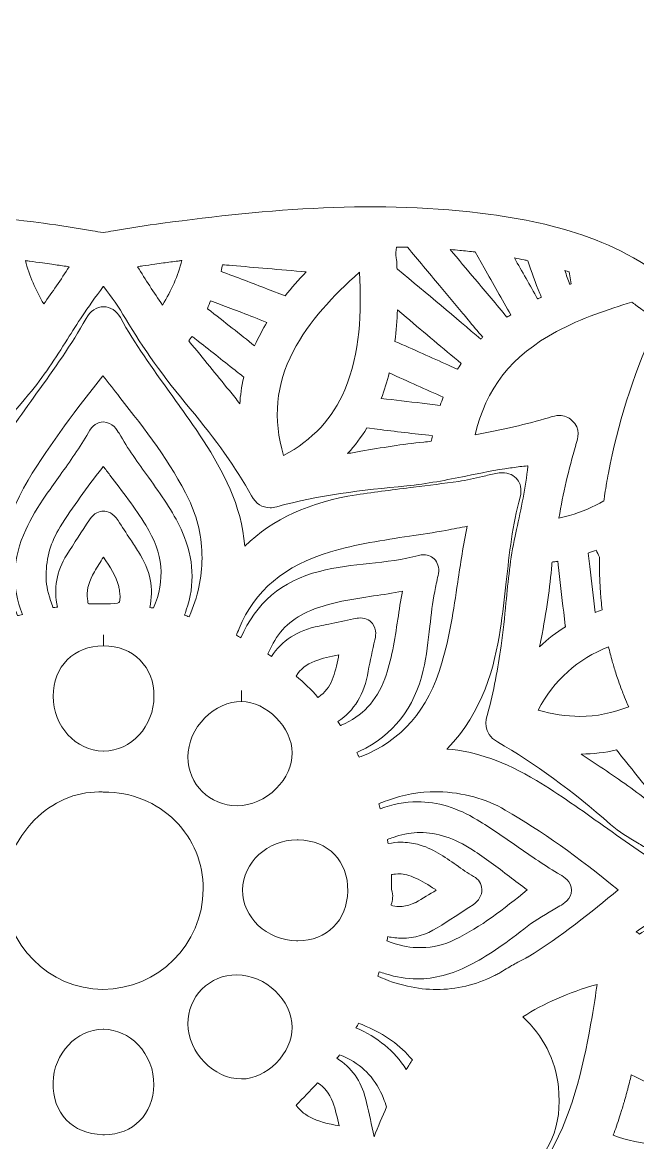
# Model space of a CAD drawing. Extents: x 269 to 1731, y -1926 to -73.
# Drawn here: x 956 to 1293, y -1121 to -508 of the extents above; entities that cross this region are included whole.
import ezdxf

# ---------------------------------------------------------------- set-up
doc = ezdxf.new("R2010")
doc.units = 0
doc.header["$MEASUREMENT"] = 0
doc.layers.add('Layer 1', color=7, linetype='Continuous')

# ---------------------------------------------------------------- blocks, each defined once
blk = doc.blocks.new('block 2')
at = {"layer": 'Layer 1', "lineweight": 0}
for points, knots in [([(1727.83, -958.95), (1726.68, -954.34), (1724.8, -950), (1722.31, -945.93), (1722.29, -945.91), (1722.29, -945.89), (1722.27, -945.87), (1716.12, -937.89), (1708.18, -931.56), (1700.07, -925.88), (1667.18, -902.79), (1631.82, -888.44), (1589, -872.06), (1578.01, -867.86), (1566.75, -863.94), (1555.87, -860.14), (1555.87, -860.14), (1552.88, -859.1), (1552.88, -859.1), (1553.83, -858.46), (1554.76, -857.83), (1555.69, -857.18), (1588.32, -834.97), (1614.84, -810.79), (1637.02, -783.19), (1672.78, -738.74), (1693.97, -687.22), (1700.03, -630.03), (1707.51, -559.44), (1696.82, -487.29), (1665.36, -396.07), (1626.36, -282.98), (1570.22, -179.61), (1515.38, -84.76), (1515.38, -84.76), (1515.25, -84.5), (1515.25, -84.5), (1514.71, -83.61), (1514.12, -82.59), (1513.29, -81.58), (1513.11, -81.36), (1512.77, -80.67), (1512.54, -80.21), (1509.71, -74.47), (1505.77, -72.61), (1500.84, -74.73), (1494.21, -77.56), (1496.01, -84.45), (1496.59, -86.7), (1496.72, -87.2), (1496.86, -87.67), (1496.92, -88.11), (1499.63, -105.08), (1502.4, -122.06), (1505.15, -139.04), (1510.66, -172.86), (1516.33, -207.85), (1521.54, -242.3), (1530.4, -301.03), (1540.46, -367.6), (1541.49, -434.18), (1542, -468.91), (1541.21, -505.97), (1531.89, -541.69), (1517.09, -598.39), (1481.76, -633.77), (1423.88, -649.82), (1395.88, -657.59), (1365.21, -661.08), (1327.32, -660.76), (1323.6, -660.72), (1321.56, -660.09), (1319.84, -658.42), (1287.13, -626.78), (1245.2, -617.5), (1212.33, -612.95), (1150.71, -604.42), (1089.56, -610.2), (1032.67, -617.72), (1023.63, -618.91), (1014.52, -620.43), (1005.72, -621.89), (1003.82, -622.21), (1001.92, -622.51), (1000, -622.84), (998.08, -622.51), (996.18, -622.21), (994.28, -621.89), (985.48, -620.43), (976.37, -618.91), (967.33, -617.72), (910.44, -610.2), (849.29, -604.42), (787.67, -612.95), (754.8, -617.5), (712.87, -626.78), (680.16, -658.42), (678.44, -660.09), (676.4, -660.72), (672.68, -660.76), (634.79, -661.08), (604.12, -657.59), (576.12, -649.82), (518.24, -633.77), (482.91, -598.39), (468.11, -541.69), (458.79, -505.97), (458, -468.91), (458.51, -434.18), (459.54, -367.6), (469.6, -301.03), (478.46, -242.3), (483.67, -207.85), (489.34, -172.86), (494.85, -139.04), (497.6, -122.06), (500.37, -105.08), (503.08, -88.11), (503.14, -87.67), (503.28, -87.2), (503.41, -86.7), (503.99, -84.45), (505.79, -77.56), (499.16, -74.73), (494.23, -72.61), (490.29, -74.47), (487.46, -80.21), (487.23, -80.67), (486.89, -81.36), (486.71, -81.58), (485.88, -82.59), (485.29, -83.61), (484.75, -84.5), (484.75, -84.5), (484.62, -84.76), (484.62, -84.76), (429.78, -179.61), (373.64, -282.98), (334.64, -396.07), (303.18, -487.29), (292.49, -559.44), (299.97, -630.03), (306.03, -687.22), (327.22, -738.74), (362.98, -783.19), (385.16, -810.79), (411.68, -834.97), (444.31, -857.18), (445.24, -857.83), (446.17, -858.46), (447.12, -859.1), (447.12, -859.1), (444.13, -860.14), (444.13, -860.14), (433.25, -863.94), (421.99, -867.86), (411, -872.06), (368.18, -888.44), (332.82, -902.79), (299.93, -925.88), (291.82, -931.56), (283.88, -937.89), (277.73, -945.87), (277.71, -945.89), (277.71, -945.91), (277.69, -945.93), (275.2, -950), (273.32, -954.34), (272.17, -958.95), (268.8, -972.58), (272.25, -985.36), (278.09, -996.21), (279.65, -998.01), (281.37, -999.71), (283.25, -1001.27), (287.46, -1004.78), (291.72, -1008.73), (295.89, -1013.01), (318.51, -1036.18), (341.09, -1055.06), (364.68, -1070.45), (395.85, -1087.51), (429.8, -1099.64), (462.73, -1104.96), (474.64, -1106.88), (487.84, -1108.17), (501.79, -1108.17), (517.58, -1108.17), (534.3, -1106.51), (551.18, -1102.19), (572.26, -1096.85), (593.55, -1087.39), (613.5, -1071.92), (613.89, -1071.68), (614.27, -1071.42), (614.66, -1071.17), (615.16, -1070.83), (615.77, -1070.49), (616.4, -1070.14), (618.62, -1068.91), (621.23, -1067.47), (622.82, -1065.19), (622.74, -1067.45), (622.68, -1069.7), (622.64, -1071.94), (621.79, -1122.2), (623.55, -1166.98), (628, -1208.79), (635.42, -1278.33), (648.92, -1348.04), (669.24, -1421.91), (692.41, -1506.07), (724.43, -1590.9), (764.42, -1674.04), (766.72, -1678.82), (767.45, -1683.04), (766.74, -1687.33), (764.26, -1702.11), (765.53, -1716.28), (767.11, -1728.2), (771.88, -1764.21), (787.85, -1787.68), (815.89, -1799.99), (822.48, -1802.9), (825.35, -1806.54), (827.25, -1814.47), (833.78, -1841.58), (848.56, -1864.81), (871.2, -1883.49), (905.47, -1911.81), (946.27, -1926.12), (992.6, -1926.12), (995.03, -1926.12), (997.53, -1926.06), (1000, -1925.98), (1002.47, -1926.06), (1004.97, -1926.12), (1007.4, -1926.12), (1053.73, -1926.12), (1094.53, -1911.81), (1128.8, -1883.49), (1151.44, -1864.81), (1166.22, -1841.58), (1172.75, -1814.47), (1174.65, -1806.54), (1177.52, -1802.9), (1184.11, -1799.99), (1212.15, -1787.68), (1228.12, -1764.21), (1232.89, -1728.2), (1234.47, -1716.28), (1235.74, -1702.11), (1233.26, -1687.33), (1232.55, -1683.04), (1233.28, -1678.82), (1235.58, -1674.04), (1275.57, -1590.9), (1307.59, -1506.07), (1330.76, -1421.91), (1351.08, -1348.04), (1364.58, -1278.33), (1372, -1208.79), (1376.45, -1166.98), (1378.21, -1122.2), (1377.36, -1071.94), (1377.32, -1069.7), (1377.26, -1067.45), (1377.18, -1065.19), (1378.77, -1067.47), (1381.38, -1068.91), (1383.6, -1070.14), (1384.23, -1070.49), (1384.84, -1070.83), (1385.34, -1071.17), (1385.73, -1071.42), (1386.11, -1071.68), (1386.5, -1071.92), (1406.45, -1087.39), (1427.74, -1096.85), (1448.82, -1102.19), (1465.7, -1106.51), (1482.42, -1108.17), (1498.21, -1108.17), (1512.16, -1108.17), (1525.36, -1106.88), (1537.27, -1104.96), (1570.2, -1099.64), (1604.15, -1087.51), (1635.32, -1070.45), (1658.91, -1055.06), (1681.49, -1036.18), (1704.11, -1013.01), (1708.28, -1008.73), (1712.54, -1004.78), (1716.75, -1001.27), (1718.63, -999.71), (1720.35, -998.01), (1721.91, -996.21), (1727.75, -985.36), (1731.2, -972.58), (1727.83, -958.95)], [0, 0, 0, 0, 1, 1, 1, 2, 2, 2, 3, 3, 3, 4, 4, 4, 5, 5, 5, 6, 6, 6, 7, 7, 7, 8, 8, 8, 9, 9, 9, 10, 10, 10, 11, 11, 11, 12, 12, 12, 13, 13, 13, 14, 14, 14, 15, 15, 15, 16, 16, 16, 17, 17, 17, 18, 18, 18, 19, 19, 19, 20, 20, 20, 21, 21, 21, 22, 22, 22, 23, 23, 23, 24, 24, 24, 25, 25, 25, 26, 26, 26, 27, 27, 27, 28, 28, 28, 29, 29, 29, 30, 30, 30, 31, 31, 31, 32, 32, 32, 33, 33, 33, 34, 34, 34, 35, 35, 35, 36, 36, 36, 37, 37, 37, 38, 38, 38, 39, 39, 39, 40, 40, 40, 41, 41, 41, 42, 42, 42, 43, 43, 43, 44, 44, 44, 45, 45, 45, 46, 46, 46, 47, 47, 47, 48, 48, 48, 49, 49, 49, 50, 50, 50, 51, 51, 51, 52, 52, 52, 53, 53, 53, 54, 54, 54, 55, 55, 55, 56, 56, 56, 57, 57, 57, 58, 58, 58, 59, 59, 59, 60, 60, 60, 61, 61, 61, 62, 62, 62, 63, 63, 63, 64, 64, 64, 65, 65, 65, 66, 66, 66, 67, 67, 67, 68, 68, 68, 69, 69, 69, 70, 70, 70, 71, 71, 71, 72, 72, 72, 73, 73, 73, 74, 74, 74, 75, 75, 75, 76, 76, 76, 77, 77, 77, 78, 78, 78, 79, 79, 79, 80, 80, 80, 81, 81, 81, 82, 82, 82, 83, 83, 83, 84, 84, 84, 85, 85, 85, 86, 86, 86, 87, 87, 87, 88, 88, 88, 89, 89, 89, 90, 90, 90, 91, 91, 91, 92, 92, 92, 93, 93, 93, 94, 94, 94, 95, 95, 95, 96, 96, 96, 97, 97, 97, 98, 98, 98, 99, 99, 99, 100, 100, 100, 100]), ([(1184.19, -651.83), (1184.19, -651.83), (1196.93, -667.05), (1196.93, -667.05), (1197.9, -668.2), (1198.87, -669.37), (1199.82, -670.53), (1202.41, -673.68), (1205.09, -676.91), (1207.88, -680.01), (1207.48, -680.37), (1207.1, -680.74), (1206.75, -681.12), (1193.29, -669.7), (1177.52, -656.35), (1161.29, -642.93), (1160.94, -642.63), (1160.8, -642.53), (1160.82, -640.42), (1160.84, -639.29), (1160.84, -638.04), (1160.52, -636.7), (1160.19, -634.66), (1160.23, -632.78), (1160.66, -630.74), (1162.68, -630.76), (1164.66, -630.8), (1166.62, -630.86), (1172.47, -637.84), (1178.33, -644.85), (1184.19, -651.83)], [0, 0, 0, 0, 1, 1, 1, 2, 2, 2, 3, 3, 3, 4, 4, 4, 5, 5, 5, 6, 6, 6, 7, 7, 7, 8, 8, 8, 9, 9, 9, 10, 10, 10, 10]), ([(1208.63, -642.16), (1213.48, -650.75), (1218.34, -659.33), (1223.17, -667.88), (1222.54, -668.3), (1221.87, -668.73), (1221.15, -669.17), (1215.34, -662.24), (1209.52, -655.3), (1203.7, -648.37), (1199.15, -642.95), (1194.6, -637.53), (1190.05, -632.1), (1190.05, -632.1), (1190.16, -632.12), (1190.16, -632.12), (1191.85, -632.26), (1193.55, -632.42), (1195.25, -632.58), (1198.16, -632.86), (1200.97, -633.15), (1203.7, -633.47), (1203.7, -633.47), (1208.63, -642.16), (1208.63, -642.16)], [0, 0, 0, 0, 1, 1, 1, 2, 2, 2, 3, 3, 3, 4, 4, 4, 5, 5, 5, 6, 6, 6, 7, 7, 7, 8, 8, 8, 8]), ([(1230.59, -637.8), (1231.25, -637.94), (1231.92, -638.08), (1232.57, -638.22), (1234.57, -644.2), (1236.67, -650.33), (1239.2, -656.27), (1239.6, -657.18), (1239.77, -657.79), (1239.87, -658.15), (1239.56, -658.34), (1239.04, -658.64), (1238.21, -659), (1238.09, -659.06), (1237.97, -659.1), (1237.87, -659.14), (1233.74, -651.64), (1229.44, -644.1), (1225.19, -636.74), (1226.93, -637.07), (1228.71, -637.43), (1230.59, -637.8)], [0, 0, 0, 0, 1, 1, 1, 2, 2, 2, 3, 3, 3, 4, 4, 4, 5, 5, 5, 6, 6, 6, 7, 7, 7, 7]), ([(959.81, -638.52), (962.09, -638.81), (964.36, -639.11), (966.8, -639.47), (968.52, -639.68), (970.26, -639.94), (972.04, -640.2), (974.63, -640.53), (977.2, -640.91), (979.78, -641.31), (979.84, -641.33), (981.08, -641.5), (981.44, -641.54), (976.99, -648.57), (972.22, -655.4), (967.59, -661.91), (963.09, -654.53), (959.67, -646.49), (957.48, -638.2), (958.17, -638.28), (959.81, -638.52), (959.81, -638.52)], [0, 0, 0, 0, 1, 1, 1, 2, 2, 2, 3, 3, 3, 4, 4, 4, 5, 5, 5, 6, 6, 6, 7, 7, 7, 7]), ([(1043.2, -638.12), (1040.98, -646.41), (1037.42, -654.56), (1032.57, -662.48), (1027.78, -655.61), (1023.19, -648.59), (1018.9, -641.5), (1019.87, -641.35), (1020.86, -641.21), (1021.85, -641.07), (1023.98, -640.75), (1026.14, -640.46), (1028.36, -640.14), (1029.94, -639.9), (1031.5, -639.7), (1033.11, -639.47), (1035.74, -639.11), (1038.41, -638.73), (1041.14, -638.4), (1041.81, -638.3), (1042.51, -638.2), (1043.2, -638.12)], [0, 0, 0, 0, 1, 1, 1, 2, 2, 2, 3, 3, 3, 4, 4, 4, 5, 5, 5, 6, 6, 6, 7, 7, 7, 7]), ([(1070.64, -640.85), (1077.04, -641.43), (1083.43, -641.96), (1089.84, -642.51), (1096.96, -643.13), (1104.09, -643.72), (1111.23, -644.35), (1107.05, -648.75), (1103.27, -652.98), (1099.73, -657.43), (1099.73, -657.43), (1090.08, -653.75), (1090.08, -653.75), (1081.61, -650.51), (1073.12, -647.26), (1064.63, -644.1), (1064.91, -642.75), (1065.2, -641.41), (1065.44, -640.5), (1066.65, -640.5), (1068.37, -640.65), (1070.64, -640.85)], [0, 0, 0, 0, 1, 1, 1, 2, 2, 2, 3, 3, 3, 4, 4, 4, 5, 5, 5, 6, 6, 6, 7, 7, 7, 7]), ([(1255.45, -651.14), (1254.58, -648.65), (1253.7, -646.13), (1252.83, -643.6), (1253.41, -643.8), (1255.03, -644.33), (1255.23, -644.39), (1255.23, -644.39), (1256.3, -650.94), (1256.3, -650.94), (1256.14, -650.98), (1255.58, -651.12), (1255.45, -651.14)], [0, 0, 0, 0, 1, 1, 1, 2, 2, 2, 3, 3, 3, 4, 4, 4, 4]), ([(1132.3, -708.94), (1125.83, -724.42), (1114.87, -736.19), (1098.82, -744.9), (1092.93, -724.6), (1094.65, -705.97), (1104.05, -687.99), (1112.85, -671.13), (1125.95, -657.53), (1140.36, -644.55), (1141.55, -666.77), (1140.91, -688.42), (1132.3, -708.94)], [0, 0, 0, 0, 1, 1, 1, 2, 2, 2, 3, 3, 3, 4, 4, 4, 4]), ([(1000.24, -652.29), (1000.3, -652.37), (1000.36, -652.45), (1000.42, -652.53), (1004.49, -657.99), (1008.77, -663.83), (1012.29, -669.84), (1021.85, -686.09), (1033.38, -702.21), (1047.53, -719.09), (1061.96, -736.29), (1072.68, -751.45), (1081.29, -766.84), (1083.74, -771.2), (1087.15, -773.41), (1091.44, -773.41), (1092.61, -773.41), (1093.8, -773.23), (1095.1, -772.88), (1117.94, -766.45), (1141.78, -763.82), (1166.24, -761.46), (1177.3, -760.39), (1188.19, -758.2), (1198.71, -756.06), (1206.71, -754.44), (1214.98, -752.75), (1223.11, -751.63), (1223.11, -751.63), (1223.94, -751.53), (1223.94, -751.53), (1226.87, -751.09), (1229.66, -750.72), (1232.39, -750.5), (1232.45, -750.48), (1232.51, -750.48), (1232.57, -750.48), (1232.55, -750.56), (1232.55, -750.66), (1232.53, -750.76), (1231.38, -762.31), (1228.83, -774.03), (1226.38, -785.35), (1226.38, -785.35), (1225.59, -788.99), (1225.59, -788.99), (1222.95, -801.12), (1221.75, -813.48), (1220.6, -825.44), (1219.85, -833.21), (1219.08, -841.27), (1217.91, -849.04), (1216.13, -861.07), (1213.97, -873.96), (1210.43, -886.56), (1209.72, -889.1), (1207.56, -896.81), (1215.87, -901.58), (1236.45, -913.36), (1256.73, -928.12), (1277.89, -946.7), (1282.54, -950.77), (1287.66, -953.84), (1292.63, -956.79), (1294.81, -958.1), (1296.86, -959.32), (1298.88, -960.63), (1310.42, -968.11), (1320.77, -974.92), (1330.54, -982.52), (1330.58, -982.55), (1330.64, -982.59), (1330.7, -982.65), (1330.62, -982.71), (1330.52, -982.79), (1330.42, -982.85), (1322.27, -989.16), (1313.35, -995.73), (1303.47, -1000.94), (1300.29, -1002.6), (1297.08, -1004.52), (1293.78, -1006.76), (1293.14, -1006.28), (1292.51, -1005.89), (1291.82, -1005.53), (1298.9, -1000.62), (1306.04, -995.93), (1313.47, -991.56), (1316.99, -989.48), (1318.99, -986.31), (1318.99, -982.83), (1318.99, -980.67), (1318.18, -976.58), (1312.71, -973.39), (1299.34, -965.6), (1286.43, -956.38), (1273.95, -947.47), (1262.17, -939.06), (1250, -930.37), (1237.28, -922.72), (1219.95, -912.29), (1204.19, -906.73), (1188.29, -905.48), (1188.3, -905.46), (1188.34, -905.44), (1188.36, -905.42), (1208.21, -885.24), (1214.33, -860.03), (1217.43, -840.32), (1218.82, -831.53), (1219.81, -822.61), (1220.74, -813.98), (1222.44, -798.58), (1224.18, -782.67), (1228.3, -767.6), (1229.58, -762.93), (1228.26, -759.84), (1226.91, -758.08), (1225.05, -755.64), (1222.08, -754.3), (1218.52, -754.3), (1217.41, -754.3), (1216.23, -754.44), (1214.98, -754.69), (1212.57, -755.19), (1210.17, -755.74), (1207.8, -756.32), (1203.28, -757.36), (1199.01, -758.35), (1194.7, -758.97), (1186.5, -760.13), (1178.13, -761.18), (1170.04, -762.19), (1159.77, -763.46), (1149.16, -764.79), (1138.74, -766.37), (1113.21, -770.25), (1093.08, -779.47), (1077.59, -794.47), (1075.87, -772.01), (1065.48, -752.95), (1055.05, -736.84), (1049.17, -727.8), (1042.82, -718.98), (1036.65, -710.43), (1027.19, -697.29), (1017.39, -683.71), (1009.5, -669.39), (1007.42, -665.61), (1004.08, -663.45), (1000.36, -663.45), (996.48, -663.45), (992.96, -665.78), (990.7, -669.88), (982.84, -684.15), (973.09, -697.66), (963.67, -710.74), (959.35, -716.7), (954.9, -722.87), (950.65, -729.09), (938.93, -746.26), (926.19, -766.63), (923.36, -791.12), (923.22, -792.27), (923.12, -793.44), (923.02, -794.61), (908.52, -780.71), (890.04, -771.71), (866.92, -767.2), (855.21, -764.9), (843.28, -763.6), (831.76, -762.33), (816.21, -760.61), (800.12, -758.85), (784.88, -754.65), (783.73, -754.34), (782.59, -754.18), (781.5, -754.18), (778.47, -754.18), (775.84, -755.39), (774.04, -757.58), (772.59, -759.36), (771.09, -762.57), (772.14, -767.67), (772.59, -769.83), (773.13, -771.95), (773.66, -774.09), (774.24, -776.4), (774.77, -778.6), (775.23, -780.83), (777.5, -792.13), (778.79, -803.91), (780.03, -815.28), (781.04, -824.68), (782.11, -834.42), (783.73, -844.02), (788.19, -870.3), (797.25, -890.1), (811.97, -905.42), (794.95, -906.75), (777.96, -913), (760.21, -924.42), (746.85, -933.04), (733.31, -942.5), (719.98, -952.52), (709.07, -960.71), (697.26, -967.59), (688.2, -972.68), (682.81, -975.69), (681.53, -979.47), (681.39, -982.12), (681.25, -984.77), (682.14, -988.65), (687.13, -992.17), (688.2, -992.92), (689.25, -993.5), (690.18, -993.99), (690.55, -994.21), (690.93, -994.41), (691.28, -994.63), (692.87, -995.54), (694.43, -996.47), (696.01, -997.38), (700.47, -999.99), (704.76, -1002.48), (708.91, -1005.17), (707.81, -1005.65), (706.8, -1006.28), (705.87, -1007.01), (702.98, -1005.19), (700.33, -1003.63), (697.77, -1002.2), (687.64, -996.58), (678.18, -989.46), (669.48, -982.55), (677.27, -976.5), (685.92, -971.12), (694.27, -965.93), (701.45, -961.48), (708.9, -956.85), (715.94, -951.72), (723.99, -945.83), (731.79, -939.44), (739.31, -933.24), (739.31, -933.24), (740.83, -932), (740.83, -932), (755.6, -919.85), (769.55, -910.13), (783.44, -902.29), (789.93, -898.63), (792.1, -893.41), (790.09, -886.34), (784.8, -867.82), (782.55, -848.25), (780.37, -829.31), (779.68, -823.22), (778.97, -816.93), (778.13, -810.73), (776.61, -799.12), (774.37, -787.48), (772.24, -776.22), (771.15, -770.56), (770.08, -764.92), (769.07, -759.24), (768.77, -757.58), (768.62, -755.84), (768.44, -754), (768.34, -752.79), (768.22, -751.59), (768.06, -750.4), (777.14, -751.29), (786.6, -752.93), (796.24, -755.31), (811.95, -759.17), (828.02, -760.83), (843.57, -762.43), (853.23, -763.42), (863.24, -764.45), (872.92, -766.01), (885.35, -768.01), (895.42, -770.15), (904.58, -772.68), (906.24, -773.16), (907.73, -773.37), (909.09, -773.37), (912.06, -773.37), (916.2, -772.28), (919.09, -767.1), (930.78, -746.01), (945.96, -727.11), (959.28, -711.4), (967.37, -701.86), (974.04, -691.35), (980.49, -681.2), (983.18, -676.97), (985.95, -672.61), (988.76, -668.42), (991.77, -663.92), (995.79, -658.07), (1000.16, -652.39), (1000.18, -652.37), (1000.2, -652.33), (1000.24, -652.29)], [0, 0, 0, 0, 1, 1, 1, 2, 2, 2, 3, 3, 3, 4, 4, 4, 5, 5, 5, 6, 6, 6, 7, 7, 7, 8, 8, 8, 9, 9, 9, 10, 10, 10, 11, 11, 11, 12, 12, 12, 13, 13, 13, 14, 14, 14, 15, 15, 15, 16, 16, 16, 17, 17, 17, 18, 18, 18, 19, 19, 19, 20, 20, 20, 21, 21, 21, 22, 22, 22, 23, 23, 23, 24, 24, 24, 25, 25, 25, 26, 26, 26, 27, 27, 27, 28, 28, 28, 29, 29, 29, 30, 30, 30, 31, 31, 31, 32, 32, 32, 33, 33, 33, 34, 34, 34, 35, 35, 35, 36, 36, 36, 37, 37, 37, 38, 38, 38, 39, 39, 39, 40, 40, 40, 41, 41, 41, 42, 42, 42, 43, 43, 43, 44, 44, 44, 45, 45, 45, 46, 46, 46, 47, 47, 47, 48, 48, 48, 49, 49, 49, 50, 50, 50, 51, 51, 51, 52, 52, 52, 53, 53, 53, 54, 54, 54, 55, 55, 55, 56, 56, 56, 57, 57, 57, 58, 58, 58, 59, 59, 59, 60, 60, 60, 61, 61, 61, 62, 62, 62, 63, 63, 63, 64, 64, 64, 65, 65, 65, 66, 66, 66, 67, 67, 67, 68, 68, 68, 69, 69, 69, 70, 70, 70, 71, 71, 71, 72, 72, 72, 73, 73, 73, 74, 74, 74, 75, 75, 75, 76, 76, 76, 77, 77, 77, 78, 78, 78, 79, 79, 79, 80, 80, 80, 81, 81, 81, 82, 82, 82, 83, 83, 83, 84, 84, 84, 85, 85, 85, 86, 86, 86, 87, 87, 87, 88, 88, 88, 89, 89, 89, 90, 90, 90, 91, 91, 91, 92, 92, 92, 93, 93, 93, 94, 94, 94, 95, 95, 95, 96, 96, 96, 97, 97, 97, 98, 98, 98, 99, 99, 99, 100, 100, 100, 101, 101, 101, 101]), ([(1064.25, -662.18), (1071.79, -665.01), (1079.75, -668.06), (1089.74, -671.96), (1087.5, -675.66), (1085.07, -680.03), (1082.99, -684.82), (1075.08, -678.53), (1066.63, -671.88), (1057.21, -664.54), (1057.8, -662.9), (1058.4, -661.31), (1058.87, -660.28), (1060.22, -660.68), (1062.33, -661.47), (1064.25, -662.18)], [0, 0, 0, 0, 1, 1, 1, 2, 2, 2, 3, 3, 3, 4, 4, 4, 5, 5, 5, 5]), ([(1293.14, -663.59), (1293.28, -663.71), (1293.44, -663.81), (1293.6, -663.9), (1294.47, -664.54), (1295.32, -665.19), (1296.23, -665.92), (1297.18, -666.68), (1298.15, -667.45), (1299.08, -668.24), (1303.25, -671.74), (1303.18, -672.43), (1301.2, -676.77), (1290, -701.64), (1281.75, -727.78), (1276.66, -754.55), (1276.3, -756.45), (1275.95, -758.35), (1275.63, -760.27), (1275.55, -760.65), (1275.49, -761.07), (1275.41, -761.54), (1275.12, -763.38), (1274.82, -765.22), (1274.58, -766.98), (1274.44, -767.85), (1274.3, -768.72), (1274.19, -769.59), (1268.41, -773.04), (1262.1, -775.73), (1255.41, -777.65), (1253.53, -778.18), (1251.59, -778.62), (1249.55, -779.05), (1251.88, -765.66), (1254.91, -752.56), (1258.77, -739.2), (1258.87, -738.88), (1258.97, -738.57), (1259.07, -738.25), (1259.88, -735.84), (1261.74, -730.2), (1256.73, -725.62), (1254.81, -723.84), (1252.44, -722.91), (1249.89, -722.91), (1247.87, -722.91), (1246.19, -723.47), (1244.84, -723.9), (1244.52, -724.02), (1244.23, -724.12), (1243.93, -724.2), (1231.94, -727.64), (1218.78, -730.71), (1203.74, -733.56), (1209.34, -708.49), (1223.9, -689.99), (1248.24, -677.04), (1262.11, -669.68), (1276.68, -664.76), (1289.42, -660.96), (1289.66, -661.11), (1290.31, -661.57), (1290.39, -661.63), (1291.26, -662.2), (1292.19, -662.86), (1293.14, -663.59)], [0, 0, 0, 0, 1, 1, 1, 2, 2, 2, 3, 3, 3, 4, 4, 4, 5, 5, 5, 6, 6, 6, 7, 7, 7, 8, 8, 8, 9, 9, 9, 10, 10, 10, 11, 11, 11, 12, 12, 12, 13, 13, 13, 14, 14, 14, 15, 15, 15, 16, 16, 16, 17, 17, 17, 18, 18, 18, 19, 19, 19, 20, 20, 20, 21, 21, 21, 22, 22, 22, 22]), ([(1196.1, -694.5), (1195.33, -695.72), (1194.58, -696.85), (1194.04, -697.58), (1192.9, -697.17), (1191, -696.3), (1189.08, -695.43), (1180.23, -691.41), (1169.96, -686.74), (1159.83, -682.39), (1159.81, -682.37), (1159.81, -682.37), (1159.79, -682.37), (1160.52, -676.45), (1160.96, -670.79), (1161.14, -665.13), (1161.14, -665.13), (1165.96, -669.19), (1165.96, -669.19), (1176.23, -677.84), (1186.11, -686.15), (1196.1, -694.5)], [0, 0, 0, 0, 1, 1, 1, 2, 2, 2, 3, 3, 3, 4, 4, 4, 5, 5, 5, 6, 6, 6, 7, 7, 7, 7]), ([(1077.04, -701.94), (1075.83, -707.48), (1075.16, -712.09), (1074.88, -716.5), (1073.1, -714.09), (1071.2, -711.71), (1069.22, -709.34), (1065.58, -705.02), (1061.96, -700.53), (1058.47, -696.2), (1054.83, -691.67), (1051.07, -687), (1047.25, -682.49), (1047.14, -682.35), (1047.04, -682.21), (1046.96, -682.11), (1047, -682.05), (1048.36, -680.17), (1048.78, -679.64), (1049.47, -680.15), (1050.26, -680.78), (1051.01, -681.36), (1058.14, -686.96), (1065.22, -692.58), (1072.33, -698.22), (1072.33, -698.22), (1077.02, -701.92), (1077.04, -701.94)], [0, 0, 0, 0, 1, 1, 1, 2, 2, 2, 3, 3, 3, 4, 4, 4, 5, 5, 5, 6, 6, 6, 7, 7, 7, 8, 8, 8, 9, 9, 9, 9]), ([(1047.14, -833.05), (1046.26, -832.78), (1045.37, -832.5), (1044.62, -832.24), (1044.9, -831.37), (1045.26, -830.36), (1045.59, -829.37), (1050.4, -815.36), (1049.71, -801.14), (1043.53, -787.05), (1039.16, -777.03), (1033.13, -768.31), (1026.28, -758.75), (1026.28, -758.75), (1024.81, -756.69), (1024.81, -756.69), (1019.25, -748.97), (1013.52, -740.98), (1008.79, -732.69), (1007.9, -731.17), (1005.18, -726.48), (1000.22, -726.48), (996.93, -726.48), (994.16, -728.45), (991.97, -732.33), (987.41, -740.37), (981.89, -748.08), (976.53, -755.54), (974.1, -758.95), (971.56, -762.47), (969.15, -765.99), (964.04, -773.43), (960.5, -779.43), (957.67, -785.5), (950.39, -801.2), (949.8, -816.77), (955.87, -831.81), (954.84, -832.07), (953.91, -832.28), (953.18, -832.42), (952.71, -831.37), (952.07, -829.69), (951.42, -828.01), (942.53, -804.76), (945.05, -781.33), (958.94, -758.41), (971.41, -737.81), (986.01, -718.74), (999.96, -701.15), (1003.03, -705.12), (1006.11, -709.06), (1009.2, -713.02), (1022.97, -730.53), (1037.18, -748.66), (1047, -768.96), (1051.77, -778.83), (1054.18, -789.64), (1054.2, -801.02), (1054.24, -811.47), (1051.92, -821.95), (1047.14, -833.05)], [0, 0, 0, 0, 1, 1, 1, 2, 2, 2, 3, 3, 3, 4, 4, 4, 5, 5, 5, 6, 6, 6, 7, 7, 7, 8, 8, 8, 9, 9, 9, 10, 10, 10, 11, 11, 11, 12, 12, 12, 13, 13, 13, 14, 14, 14, 15, 15, 15, 16, 16, 16, 17, 17, 17, 18, 18, 18, 19, 19, 19, 20, 20, 20, 20]), ([(1156.68, -699.66), (1167.07, -704.35), (1176.77, -708.71), (1186.29, -712.94), (1185.69, -714.4), (1185.14, -715.89), (1184.64, -717.39), (1184.64, -717.39), (1174.71, -716.22), (1174.71, -716.22), (1167.19, -715.33), (1159.75, -714.46), (1152.33, -713.61), (1154.07, -709.08), (1155.54, -704.43), (1156.68, -699.66)], [0, 0, 0, 0, 1, 1, 1, 2, 2, 2, 3, 3, 3, 4, 4, 4, 5, 5, 5, 5]), ([(1133.93, -743.79), (1137.9, -739.34), (1141.41, -734.79), (1144.45, -729.76), (1144.45, -729.76), (1150.01, -730.43), (1150.01, -730.43), (1159.95, -731.66), (1170.18, -732.93), (1180.33, -733.99), (1180.07, -735.14), (1179.82, -736.31), (1179.6, -737.04), (1178.55, -737.26), (1176.67, -737.42), (1175.66, -737.52), (1163.99, -738.57), (1152.37, -740.58), (1141.15, -742.52), (1138.77, -742.94), (1136.36, -743.37), (1133.93, -743.79)], [0, 0, 0, 0, 1, 1, 1, 2, 2, 2, 3, 3, 3, 4, 4, 4, 5, 5, 5, 6, 6, 6, 7, 7, 7, 7]), ([(1027.64, -828.23), (1027.49, -828.23), (1027.33, -828.21), (1027.17, -828.19), (1026.62, -828.15), (1026.08, -828.09), (1025.59, -828.05), (1027.94, -817.76), (1025.88, -807.53), (1019.45, -797.59), (1017.95, -795.3), (1016.46, -793.02), (1014.96, -790.73), (1012.7, -787.3), (1010.45, -783.86), (1008.21, -780.38), (1005.5, -776.16), (1002.37, -775.29), (1000.24, -775.29), (998.14, -775.29), (995.11, -776.1), (992.52, -780.06), (988.44, -786.28), (984.21, -792.73), (980.11, -799.22), (974.53, -808.04), (972.79, -817.88), (975.01, -827.77), (974.04, -827.89), (973.23, -827.99), (972.57, -828.03), (972.18, -827.02), (971.64, -825.44), (971.21, -824.11), (969.53, -819), (968.73, -814.32), (968.93, -810.54), (968.93, -810.54), (968.93, -810.18), (968.93, -810.18), (968.83, -800.86), (971.33, -792.27), (976.55, -783.9), (983.42, -772.86), (991.47, -762.19), (999.27, -751.88), (999.27, -751.88), (1000.12, -750.76), (1000.12, -750.76), (1001.33, -752.36), (1002.55, -753.94), (1003.76, -755.54), (1010.55, -764.39), (1017.55, -773.53), (1023.45, -783.03), (1032.93, -798.27), (1034.29, -813.05), (1027.64, -828.23)], [0, 0, 0, 0, 1, 1, 1, 2, 2, 2, 3, 3, 3, 4, 4, 4, 5, 5, 5, 6, 6, 6, 7, 7, 7, 8, 8, 8, 9, 9, 9, 10, 10, 10, 11, 11, 11, 12, 12, 12, 13, 13, 13, 14, 14, 14, 15, 15, 15, 16, 16, 16, 17, 17, 17, 18, 18, 18, 19, 19, 19, 19]), ([(1141.27, -909.54), (1140.79, -909.71), (1140.44, -909.83), (1140.16, -909.91), (1140.06, -909.73), (1139.96, -909.5), (1139.82, -909.22), (1139.82, -909.22), (1139.13, -907.64), (1138.99, -907.36), (1139.47, -907.12), (1140, -906.86), (1140.5, -906.63), (1158.82, -897.9), (1170.53, -883.02), (1175.3, -862.38), (1177.18, -854.33), (1178.07, -846.15), (1178.94, -838.26), (1179.66, -831.69), (1180.35, -825.48), (1181.56, -819.28), (1182.09, -816.47), (1182.72, -813.52), (1183.44, -810.54), (1184.21, -807.31), (1183.67, -804.32), (1181.93, -802.13), (1180.41, -800.21), (1178.07, -799.1), (1175.52, -799.1), (1174.65, -799.1), (1173.74, -799.24), (1172.83, -799.47), (1164.1, -801.89), (1155.16, -802.86), (1145.7, -803.91), (1136.76, -804.88), (1127.52, -805.89), (1118.43, -808.22), (1097.93, -813.5), (1083.49, -825.75), (1075.47, -844.67), (1074.6, -844.16), (1073.71, -843.64), (1073.04, -843.21), (1073.39, -842.24), (1073.95, -840.85), (1074.48, -839.58), (1083.01, -818.73), (1099.38, -804.98), (1124.53, -797.53), (1138.56, -793.38), (1153.42, -791.14), (1167.76, -788.97), (1174.31, -788), (1181.08, -786.97), (1187.75, -785.78), (1191.73, -785.05), (1195.71, -784.26), (1199.43, -783.49), (1197.25, -793.76), (1195.71, -804.1), (1194.18, -814.16), (1191.89, -829.49), (1189.71, -843.98), (1185.51, -858.28), (1177.94, -884.17), (1163.47, -900.93), (1141.27, -909.54)], [0, 0, 0, 0, 1, 1, 1, 2, 2, 2, 3, 3, 3, 4, 4, 4, 5, 5, 5, 6, 6, 6, 7, 7, 7, 8, 8, 8, 9, 9, 9, 10, 10, 10, 11, 11, 11, 12, 12, 12, 13, 13, 13, 14, 14, 14, 15, 15, 15, 16, 16, 16, 17, 17, 17, 18, 18, 18, 19, 19, 19, 20, 20, 20, 21, 21, 21, 22, 22, 22, 23, 23, 23, 23]), ([(1271.87, -810.89), (1271.89, -812.06), (1271.93, -813.21), (1271.99, -814.28), (1272.09, -816.47), (1272.25, -818.67), (1272.4, -820.83), (1272.48, -821.85), (1272.56, -822.88), (1272.66, -823.89), (1272.66, -823.89), (1272.68, -824.11), (1272.68, -824.11), (1272.86, -825.87), (1273.04, -827.59), (1273.24, -829.26), (1271.95, -829.71), (1270.66, -830.19), (1269.38, -830.68), (1268.43, -822.35), (1267.46, -814.02), (1266.47, -805.61), (1266.47, -805.61), (1265.6, -798.25), (1265.6, -798.25), (1267.24, -797.63), (1268.88, -797.04), (1269.97, -796.72), (1270.47, -797.65), (1271.12, -799.08), (1271.77, -800.52), (1271.77, -800.92), (1271.77, -801.29), (1271.79, -801.67), (1271.75, -804.99), (1271.77, -808.04), (1271.87, -810.89)], [0, 0, 0, 0, 1, 1, 1, 2, 2, 2, 3, 3, 3, 4, 4, 4, 5, 5, 5, 6, 6, 6, 7, 7, 7, 8, 8, 8, 9, 9, 9, 10, 10, 10, 11, 11, 11, 12, 12, 12, 12]), ([(994.78, -825.99), (993.29, -825.99), (992.38, -825.93), (991.83, -825.87), (991.71, -825.18), (991.55, -823.99), (991.41, -821.89), (991.13, -817.68), (992.38, -813.39), (995.33, -808.42), (996.89, -805.77), (998.54, -803.15), (1000.26, -800.42), (1003.78, -805.73), (1007.1, -810.73), (1008.57, -816.45), (1008.79, -817.3), (1008.96, -818.11), (1009.08, -818.99), (1009.83, -823.99), (1008.96, -825.08), (1008.92, -825.12), (1008.9, -825.16), (1008.11, -826.01), (1004.04, -826.01), (1004.04, -826.01), (1002.53, -825.99), (1002.14, -825.99), (1002.14, -825.99), (1000.06, -825.99), (1000.06, -825.99), (998.71, -825.99), (997.39, -825.97), (996.02, -825.97), (995.88, -825.97), (994.78, -825.99), (994.78, -825.99)], [0, 0, 0, 0, 1, 1, 1, 2, 2, 2, 3, 3, 3, 4, 4, 4, 5, 5, 5, 6, 6, 6, 7, 7, 7, 8, 8, 8, 9, 9, 9, 10, 10, 10, 11, 11, 11, 12, 12, 12, 12]), ([(1239, -849.54), (1239.12, -848.87), (1239.79, -845.42), (1239.79, -845.42), (1242.82, -829.91), (1244.7, -816.95), (1245.67, -804.66), (1245.73, -803.89), (1245.83, -803.43), (1245.89, -803.17), (1246.11, -803.12), (1246.46, -803.04), (1247.02, -802.96), (1247.02, -802.96), (1248.64, -802.76), (1249, -802.72), (1249.05, -803.25), (1249.21, -804.58), (1249.21, -804.58), (1250.14, -813.25), (1251.17, -821.93), (1252.2, -830.6), (1252.2, -830.6), (1253.07, -837.96), (1253.07, -837.96), (1253.09, -838.14), (1253.13, -838.34), (1253.15, -838.52), (1248.16, -841.62), (1243.49, -845.24), (1239, -849.54)], [0, 0, 0, 0, 1, 1, 1, 2, 2, 2, 3, 3, 3, 4, 4, 4, 5, 5, 5, 6, 6, 6, 7, 7, 7, 8, 8, 8, 9, 9, 9, 10, 10, 10, 10]), ([(1092.19, -849.28), (1096.65, -840.2), (1103.71, -833.77), (1113.74, -829.63), (1124.67, -825.14), (1136.6, -823.4), (1148.13, -821.7), (1153.36, -820.92), (1158.7, -820.13), (1163.91, -819.1), (1162.92, -824.23), (1162.14, -829.35), (1161.39, -834.36), (1159.67, -845.84), (1158.05, -856.66), (1154.23, -867.05), (1149.74, -879.22), (1141.96, -887.49), (1130.42, -892.36), (1130.23, -892.46), (1130.05, -892.52), (1129.89, -892.58), (1129.49, -891.85), (1129.06, -891.13), (1128.58, -890.46), (1137.55, -884.5), (1142.99, -875.44), (1145.19, -862.88), (1146.2, -857.12), (1147.52, -851.32), (1148.83, -845.72), (1149.16, -844.33), (1150.15, -840.1), (1147.5, -836.76), (1146.61, -835.63), (1144.55, -833.73), (1140.77, -833.73), (1139.7, -833.73), (1138.54, -833.89), (1137.21, -834.18), (1132.72, -835.23), (1128.09, -836.16), (1123.6, -837.05), (1121.82, -837.41), (1120.04, -837.76), (1118.27, -838.14), (1106.52, -840.53), (1097.77, -846.17), (1092.23, -854.86), (1091.48, -854.33), (1090.79, -853.83), (1090.25, -853.42), (1090.69, -852.39), (1091.44, -850.82), (1092.19, -849.28)], [0, 0, 0, 0, 1, 1, 1, 2, 2, 2, 3, 3, 3, 4, 4, 4, 5, 5, 5, 6, 6, 6, 7, 7, 7, 8, 8, 8, 9, 9, 9, 10, 10, 10, 11, 11, 11, 12, 12, 12, 13, 13, 13, 14, 14, 14, 15, 15, 15, 16, 16, 16, 17, 17, 17, 18, 18, 18, 18]), ([(980.43, -856.6), (985.4, -851.62), (992.22, -848.98), (1000.18, -848.98), (1000.18, -848.98), (1000.18, -843.05), (1000.18, -843.05), (1000.18, -843.05), (1000.24, -848.98), (1000.24, -848.98), (1008.21, -849), (1015.34, -851.77), (1020.3, -856.78), (1025.31, -861.79), (1027.92, -868.61), (1027.9, -876.53), (1027.86, -893.07), (1015.49, -906.53), (1000.34, -906.53), (1000.34, -906.53), (1000.12, -906.53), (1000.12, -906.53), (985.04, -906.41), (972.77, -892.97), (972.77, -876.59), (972.77, -868.53), (975.4, -861.63), (980.43, -856.6)], [0, 0, 0, 0, 1, 1, 1, 2, 2, 2, 3, 3, 3, 4, 4, 4, 5, 5, 5, 6, 6, 6, 7, 7, 7, 8, 8, 8, 9, 9, 9, 9]), ([(1281.98, -867.66), (1281.98, -867.66), (1282.16, -868.18), (1282.16, -868.18), (1282.75, -869.92), (1283.39, -871.64), (1284.02, -873.2), (1284.42, -874.29), (1284.85, -875.38), (1285.31, -876.47), (1285.31, -876.47), (1285.52, -877.02), (1285.52, -877.02), (1286.26, -878.82), (1287.01, -880.59), (1287.78, -882.29), (1279.09, -885.81), (1270.11, -887.59), (1261.01, -887.59), (1253.61, -887.59), (1245.93, -886.42), (1238.15, -884.11), (1246.92, -867.76), (1259.88, -856.17), (1276.78, -849.58), (1277.33, -852.01), (1277.99, -854.58), (1278.8, -857.45), (1279.07, -858.44), (1279.33, -859.39), (1279.61, -860.28), (1279.94, -861.43), (1280.3, -862.6), (1280.66, -863.67), (1281.07, -865.01), (1281.53, -866.34), (1281.98, -867.66)], [0, 0, 0, 0, 1, 1, 1, 2, 2, 2, 3, 3, 3, 4, 4, 4, 5, 5, 5, 6, 6, 6, 7, 7, 7, 8, 8, 8, 9, 9, 9, 10, 10, 10, 11, 11, 11, 12, 12, 12, 12]), ([(1115.96, -857.33), (1120.06, -855.71), (1124.45, -854.8), (1129.12, -853.83), (1129.04, -854.27), (1128.94, -854.68), (1128.86, -855.12), (1126.96, -864.18), (1125.32, -872), (1117.92, -877.04), (1117.8, -877.1), (1117.7, -877.18), (1117.62, -877.24), (1114.04, -872.87), (1109.77, -869.01), (1105.69, -865.51), (1108.06, -861.79), (1111.33, -859.19), (1115.96, -857.33)], [0, 0, 0, 0, 1, 1, 1, 2, 2, 2, 3, 3, 3, 4, 4, 4, 5, 5, 5, 6, 6, 6, 6]), ([(1075.81, -879.44), (1089.5, -879.48), (1103.51, -893.71), (1103.57, -907.62), (1103.59, -914.42), (1100.43, -921.51), (1094.86, -927.09), (1088.89, -933.08), (1081.09, -936.51), (1073.39, -936.51), (1058.34, -936.49), (1046.5, -924.75), (1046.46, -909.81), (1046.44, -902.14), (1049.83, -894.32), (1055.78, -888.36), (1061.42, -882.68), (1068.7, -879.44), (1075.73, -879.44), (1075.73, -879.44), (1075.73, -873.5), (1075.73, -873.5), (1075.73, -873.5), (1075.81, -879.44), (1075.81, -879.44)], [0, 0, 0, 0, 1, 1, 1, 2, 2, 2, 3, 3, 3, 4, 4, 4, 5, 5, 5, 6, 6, 6, 7, 7, 7, 8, 8, 8, 8]), ([(1281.11, -905.93), (1288.59, -915.29), (1296.31, -924.93), (1304.05, -934.41), (1302.96, -935.14), (1301.95, -935.78), (1301.34, -936.09), (1300.39, -935.54), (1298.57, -934.09), (1297.06, -932.91), (1288.51, -926.12), (1279.39, -920.02), (1270.58, -914.13), (1267.68, -912.17), (1264.73, -910.19), (1261.8, -908.19), (1268.39, -908.15), (1274.72, -907.42), (1281.11, -905.93)], [0, 0, 0, 0, 1, 1, 1, 2, 2, 2, 3, 3, 3, 4, 4, 4, 5, 5, 5, 6, 6, 6, 6]), ([(1000.04, -928.97), (1000.04, -928.97), (1000.44, -928.97), (1000.44, -928.97), (1015.49, -928.97), (1029.41, -934.63), (1039.62, -944.86), (1049.49, -954.75), (1054.89, -968.03), (1054.85, -982.2), (1054.75, -1012.38), (1030.08, -1036.95), (999.88, -1036.95), (970.32, -1036.95), (946.08, -1012.3), (945.84, -982), (945.74, -969.2), (952.15, -954.73), (962.56, -944.24), (972.38, -934.35), (984.86, -928.91), (997.74, -928.91), (998.5, -928.91), (999.27, -928.93), (1000.04, -928.97)], [0, 0, 0, 0, 1, 1, 1, 2, 2, 2, 3, 3, 3, 4, 4, 4, 5, 5, 5, 6, 6, 6, 7, 7, 7, 8, 8, 8, 8]), ([(1232.69, -1019.22), (1232.67, -1019.24), (1232.39, -1019.36), (1232.27, -1019.42), (1231.25, -1019.93), (1230.24, -1020.45), (1229.29, -1020.92), (1228.83, -1021.16), (1228.36, -1021.42), (1227.84, -1021.7), (1226.73, -1022.29), (1225.65, -1022.88), (1224.64, -1023.46), (1222.06, -1024.86), (1219.41, -1026.46), (1216.7, -1028.23), (1216.7, -1028.23), (1216.13, -1028.52), (1216.13, -1028.52), (1215.41, -1028.9), (1214.68, -1029.26), (1213.97, -1029.61), (1203.88, -1034.54), (1193.33, -1037.05), (1182.65, -1037.05), (1172.08, -1037.05), (1161.23, -1034.6), (1150.39, -1029.77), (1150.67, -1028.9), (1150.94, -1028.05), (1151.18, -1027.34), (1152.19, -1027.63), (1153.44, -1028.03), (1154.66, -1028.42), (1160.38, -1030.3), (1166.22, -1031.25), (1172.02, -1031.25), (1181.44, -1031.25), (1191.06, -1028.74), (1200.65, -1023.79), (1209.97, -1018.97), (1219.39, -1012.67), (1230.32, -1003.95), (1235.24, -1000.03), (1240.66, -996.86), (1246.42, -993.5), (1247.67, -992.77), (1248.92, -992.05), (1250.14, -991.32), (1251.86, -990.31), (1256.48, -987.6), (1256.46, -982.69), (1256.46, -977.83), (1252.08, -975.27), (1250.42, -974.3), (1242.25, -969.53), (1234.27, -963.99), (1226.56, -958.63), (1219.57, -953.76), (1212.35, -948.76), (1204.87, -944.21), (1194.04, -937.64), (1183.04, -934.29), (1172.18, -934.29), (1165.41, -934.29), (1158.56, -935.58), (1151.78, -938.13), (1151.5, -937.1), (1151.24, -936.11), (1151.08, -935.38), (1152.23, -934.87), (1154.05, -934.19), (1155.73, -933.58), (1164.6, -930.31), (1173.13, -928.79), (1182.57, -928.79), (1182.57, -928.79), (1183.54, -928.79), (1183.54, -928.79), (1197.17, -929.23), (1209.5, -932.61), (1220.2, -938.82), (1240.07, -950.34), (1260.27, -964.65), (1281.94, -982.54), (1267.44, -994.57), (1250.56, -1008.2), (1232.69, -1019.22)], [0, 0, 0, 0, 1, 1, 1, 2, 2, 2, 3, 3, 3, 4, 4, 4, 5, 5, 5, 6, 6, 6, 7, 7, 7, 8, 8, 8, 9, 9, 9, 10, 10, 10, 11, 11, 11, 12, 12, 12, 13, 13, 13, 14, 14, 14, 15, 15, 15, 16, 16, 16, 17, 17, 17, 18, 18, 18, 19, 19, 19, 20, 20, 20, 21, 21, 21, 22, 22, 22, 23, 23, 23, 24, 24, 24, 25, 25, 25, 26, 26, 26, 27, 27, 27, 28, 28, 28, 29, 29, 29, 29]), ([(1106.64, -1010.38), (1106.64, -1010.38), (1105.99, -1010.38), (1105.99, -1010.38), (1089.54, -1010.04), (1076.3, -997.57), (1076.44, -982.55), (1076.58, -967.48), (1089.96, -955.19), (1106.26, -955.19), (1106.26, -955.19), (1106.86, -955.19), (1106.86, -955.19), (1123.38, -955.5), (1134.28, -966.76), (1133.99, -983.19), (1133.71, -999.2), (1122.47, -1010.38), (1106.64, -1010.38)], [0, 0, 0, 0, 1, 1, 1, 2, 2, 2, 3, 3, 3, 4, 4, 4, 5, 5, 5, 6, 6, 6, 6]), ([(1155.83, -1008.12), (1158.46, -1008.68), (1161.12, -1008.97), (1163.71, -1008.97), (1170.46, -1008.97), (1176.93, -1007.07), (1182.9, -1003.33), (1189.55, -999.2), (1196.18, -994.86), (1202.59, -990.67), (1205.7, -988.63), (1207.48, -985.48), (1207.38, -982.22), (1207.26, -979.27), (1205.64, -976.7), (1202.89, -975.17), (1199.66, -973.39), (1196.6, -971.2), (1193.35, -968.9), (1187.04, -964.41), (1180.51, -959.76), (1172.12, -957.6), (1169.21, -956.85), (1166.22, -956.45), (1163.27, -956.45), (1160.88, -956.45), (1158.48, -956.71), (1156.11, -957.21), (1155.95, -956.34), (1155.81, -955.6), (1155.69, -954.95), (1155.69, -954.93), (1155.67, -954.91), (1155.67, -954.87), (1156.6, -954.53), (1157.79, -954.16), (1158.94, -953.78), (1158.94, -953.78), (1160.36, -953.31), (1160.36, -953.31), (1164.74, -951.86), (1169.19, -951.13), (1173.58, -951.13), (1182.86, -951.13), (1192.24, -954.24), (1202.3, -960.63), (1209.2, -965.04), (1215.93, -970.21), (1222.46, -975.19), (1225.65, -977.65), (1228.93, -980.16), (1232.23, -982.59), (1219.29, -993), (1206.98, -1002.8), (1192.62, -1009.76), (1186.66, -1012.65), (1180.69, -1014.06), (1174.35, -1014.06), (1173.9, -1014.06), (1173.44, -1014.04), (1172.99, -1014.04), (1172.93, -1014.02), (1172.87, -1014.02), (1172.81, -1014.02), (1172.75, -1014.02), (1171.94, -1014.04), (1171.6, -1014.04), (1166.85, -1014.04), (1161.69, -1012.89), (1155.4, -1010.44), (1155.61, -1009.64), (1155.73, -1008.85), (1155.83, -1008.12)], [0, 0, 0, 0, 1, 1, 1, 2, 2, 2, 3, 3, 3, 4, 4, 4, 5, 5, 5, 6, 6, 6, 7, 7, 7, 8, 8, 8, 9, 9, 9, 10, 10, 10, 11, 11, 11, 12, 12, 12, 13, 13, 13, 14, 14, 14, 15, 15, 15, 16, 16, 16, 17, 17, 17, 18, 18, 18, 19, 19, 19, 20, 20, 20, 21, 21, 21, 22, 22, 22, 23, 23, 23, 24, 24, 24, 24]), ([(1157.93, -982.4), (1157.93, -982.4), (1157.93, -981.23), (1157.93, -981.23), (1157.93, -979.78), (1157.95, -978.6), (1157.93, -977.43), (1157.91, -975.99), (1157.93, -974.9), (1157.97, -974.14), (1158.64, -974.05), (1159.69, -973.93), (1161.33, -973.83), (1161.67, -973.79), (1161.99, -973.79), (1162.3, -973.79), (1164.88, -973.79), (1167.67, -974.5), (1171.13, -976.04), (1174.75, -977.65), (1178.15, -979.86), (1181.75, -982.22), (1181.99, -982.38), (1182.21, -982.52), (1182.43, -982.67), (1178.71, -984.91), (1174.97, -987.17), (1171.21, -989.4), (1170.93, -989.56), (1170.34, -989.78), (1169.76, -990), (1169.76, -990), (1169.19, -990.19), (1169.19, -990.19), (1166.7, -991.14), (1164.28, -991.62), (1162.05, -991.62), (1160.54, -991.62), (1159.1, -991.4), (1157.67, -990.96), (1157.73, -990.79), (1157.77, -990.61), (1157.81, -990.45), (1158.35, -988.57), (1159.24, -985.42), (1157.93, -982.4)], [0, 0, 0, 0, 1, 1, 1, 2, 2, 2, 3, 3, 3, 4, 4, 4, 5, 5, 5, 6, 6, 6, 7, 7, 7, 8, 8, 8, 9, 9, 9, 10, 10, 10, 11, 11, 11, 12, 12, 12, 13, 13, 13, 14, 14, 14, 15, 15, 15, 15]), ([(1103.55, -1057.81), (1103.57, -1064.54), (1100.37, -1071.66), (1094.73, -1077.32), (1089.24, -1082.82), (1082.4, -1085.99), (1075.87, -1085.99), (1060.57, -1085.99), (1046.56, -1071.6), (1046.46, -1055.77), (1046.42, -1048.63), (1049.13, -1041.92), (1054.12, -1036.89), (1059.17, -1031.83), (1065.93, -1029.04), (1073.2, -1029.04), (1089.01, -1029.06), (1103.49, -1042.77), (1103.55, -1057.81)], [0, 0, 0, 0, 1, 1, 1, 2, 2, 2, 3, 3, 3, 4, 4, 4, 5, 5, 5, 6, 6, 6, 6]), ([(1209.14, -1152.99), (1195.45, -1152.46), (1184.13, -1146.82), (1174.87, -1141.38), (1174.87, -1141.38), (1174.53, -1141.18), (1174.53, -1141.18), (1173.19, -1140.39), (1171.31, -1139.28), (1169.88, -1138.37), (1170.4, -1136.76), (1171.11, -1134.75), (1171.66, -1133.26), (1171.68, -1133.28), (1172.3, -1133.74), (1172.3, -1133.74), (1173.52, -1134.69), (1175.07, -1135.85), (1176.95, -1136.88), (1184.68, -1141.1), (1195.01, -1145.95), (1206.33, -1145.95), (1214.03, -1145.95), (1221.39, -1143.67), (1228.18, -1139.22), (1244.35, -1128.65), (1251.65, -1111.73), (1249.29, -1090.3), (1247.65, -1075.24), (1241.08, -1062.4), (1229.8, -1052.07), (1241.32, -1044.61), (1254.46, -1038.85), (1270.51, -1034.22), (1269.69, -1039.9), (1268.76, -1046), (1267.72, -1051.93), (1263.6, -1075.5), (1258.08, -1102.63), (1244.8, -1126.38), (1234.55, -1144.74), (1223.88, -1152.69), (1209.14, -1152.99)], [0, 0, 0, 0, 1, 1, 1, 2, 2, 2, 3, 3, 3, 4, 4, 4, 5, 5, 5, 6, 6, 6, 7, 7, 7, 8, 8, 8, 9, 9, 9, 10, 10, 10, 11, 11, 11, 12, 12, 12, 13, 13, 13, 14, 14, 14, 14]), ([(1000.75, -1116.5), (1000.75, -1116.5), (999.9, -1116.5), (999.9, -1116.5), (983.2, -1116.07), (972.24, -1104.61), (972.63, -1087.99), (972.99, -1072.18), (985.51, -1058.82), (1000, -1058.82), (1000, -1058.82), (1000.38, -1058.82), (1000.38, -1058.82), (1007.36, -1058.94), (1014.05, -1061.93), (1019.21, -1067.25), (1024.83, -1073.07), (1027.96, -1081.1), (1027.8, -1089.25), (1027.49, -1105.3), (1016.36, -1116.5), (1000.75, -1116.5)], [0, 0, 0, 0, 1, 1, 1, 2, 2, 2, 3, 3, 3, 4, 4, 4, 5, 5, 5, 6, 6, 6, 7, 7, 7, 7]), ([(1169.35, -1075.56), (1169.21, -1075.78), (1169.07, -1075.98), (1168.95, -1076.17), (1168.58, -1076.73), (1168.2, -1077.3), (1167.78, -1077.97), (1167.51, -1078.39), (1167.27, -1078.81), (1167.01, -1079.22), (1167.01, -1079.22), (1166.8, -1079.56), (1166.8, -1079.56), (1166.56, -1079.97), (1166.3, -1080.37), (1166.04, -1080.78), (1159.51, -1070.73), (1150.27, -1063.09), (1138.48, -1058.01), (1138.99, -1057.12), (1139.53, -1056.23), (1139.94, -1055.55), (1140.99, -1055.93), (1142.5, -1056.56), (1144, -1057.2), (1154.19, -1061.47), (1162.52, -1067.49), (1169.35, -1075.56)], [0, 0, 0, 0, 1, 1, 1, 2, 2, 2, 3, 3, 3, 4, 4, 4, 5, 5, 5, 6, 6, 6, 7, 7, 7, 8, 8, 8, 9, 9, 9, 9]), ([(1153.56, -1096.65), (1154.15, -1098.16), (1154.7, -1099.7), (1155.26, -1101.32), (1152.88, -1106.45), (1150.61, -1111.85), (1148.39, -1117.67), (1148.39, -1117.67), (1147.82, -1115.02), (1147.82, -1115.02), (1146.55, -1108.98), (1145.23, -1102.71), (1143.7, -1096.57), (1141.41, -1087.2), (1136.02, -1079.68), (1128.07, -1074.69), (1128.62, -1073.94), (1129.14, -1073.22), (1129.55, -1072.73), (1130.6, -1073.17), (1132.24, -1073.96), (1133.73, -1074.69), (1142.99, -1079.2), (1149.48, -1086.4), (1153.56, -1096.65)], [0, 0, 0, 0, 1, 1, 1, 2, 2, 2, 3, 3, 3, 4, 4, 4, 5, 5, 5, 6, 6, 6, 7, 7, 7, 8, 8, 8, 8]), ([(1279.27, -1116.82), (1279.43, -1116.38), (1279.59, -1115.95), (1279.75, -1115.51), (1280.97, -1112.21), (1282.12, -1108.88), (1283.17, -1105.56), (1283.17, -1105.56), (1284.08, -1102.69), (1284.08, -1102.69), (1284.4, -1101.64), (1284.71, -1100.59), (1285.01, -1099.54), (1285.21, -1098.97), (1285.37, -1098.4), (1285.52, -1097.84), (1285.94, -1096.4), (1286.36, -1094.93), (1286.73, -1093.49), (1286.81, -1093.23), (1286.87, -1092.95), (1286.93, -1092.7), (1287.36, -1091.11), (1287.78, -1089.55), (1288.18, -1087.99), (1288.53, -1086.56), (1288.87, -1085.16), (1289.21, -1083.77), (1295.24, -1086.32), (1301.24, -1089.69), (1307.09, -1093.82), (1319.24, -1102.45), (1329.65, -1112.96), (1338.46, -1122.77), (1336.42, -1122.89), (1327.55, -1123.35), (1327.55, -1123.35), (1311.57, -1123.25), (1294.79, -1122.3), (1279.27, -1116.82)], [0, 0, 0, 0, 1, 1, 1, 2, 2, 2, 3, 3, 3, 4, 4, 4, 5, 5, 5, 6, 6, 6, 7, 7, 7, 8, 8, 8, 9, 9, 9, 10, 10, 10, 11, 11, 11, 12, 12, 12, 13, 13, 13, 13]), ([(1129.2, -1111.65), (1123.36, -1110.49), (1117.88, -1109.36), (1113.11, -1106.75), (1111.15, -1105.66), (1109.53, -1104.49), (1108.28, -1103.28), (1106.84, -1101.86), (1106.06, -1100.99), (1105.67, -1100.47), (1106.06, -1099.94), (1106.84, -1099.07), (1108.3, -1097.64), (1110.18, -1095.78), (1112, -1093.88), (1113.82, -1091.98), (1115.01, -1090.72), (1116.22, -1089.47), (1117.46, -1088.2), (1121.22, -1090.4), (1123.87, -1093.76), (1125.79, -1098.77), (1127.32, -1102.81), (1128.25, -1107.1), (1129.2, -1111.65)], [0, 0, 0, 0, 1, 1, 1, 2, 2, 2, 3, 3, 3, 4, 4, 4, 5, 5, 5, 6, 6, 6, 7, 7, 7, 8, 8, 8, 8])]:
    blk.add_open_spline(points, degree=3, knots=knots, dxfattribs=at)

msp = doc.modelspace()

# ---------------------------------------------------------------- block references
at = {"layer": 'Layer 1'}
msp.add_blockref('block 2', (0, 0), dxfattribs=at)

doc.saveas('drawing.dxf')
